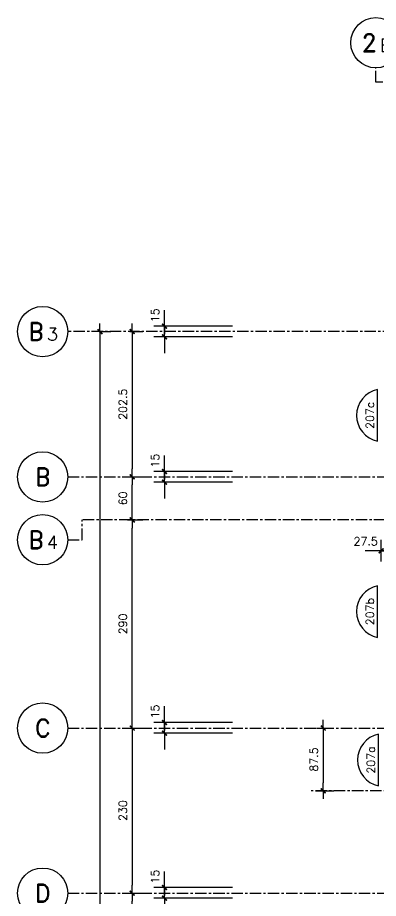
# Model space of a CAD drawing. Header units: millimetres. Extents: x -656237 to -652202, y 83238 to 86298.
# Drawn here: x -656237 to -655734, y 85071 to 86298 of the extents above; entities that cross this region are included whole.
import ezdxf
from ezdxf.enums import TextEntityAlignment as Align

# ---------------------------------------------------------------- set-up
doc = ezdxf.new("R2010")
doc.units = ezdxf.units.MM
doc.header["$LTSCALE"] = 0.5
doc.linetypes.add('CENTER', pattern=[50.8, 31.75, -6.35, 6.35, -6.35])
for name, color, linetype in [('A-LINEA 015', 6, 'Continuous'), ('COTAS', 5, 'Continuous'), ('Cotas2', 1, 'Continuous'), ('EJES', 1, 'CENTER'), ('TEXTOS1', 9, 'Continuous')]:
    doc.layers.add(name, color=color, linetype=linetype)
doc.styles.add('ROMAND', font='romand')
doc.styles.add('ROMANS', font='romans')
doc.dimstyles.new('ING-50', dxfattribs={"dimscale": 5, "dimtxt": 2.25, "dimasz": 2.25, "dimexe": 3, "dimexo": 0, "dimgap": 1.5, "dimtad": 1, "dimdec": 1, "dimzin": 12, "dimdsep": 46, "dimtxsty": 'ROMANS', "dimblk1": 'TICK1', "dimblk2": 'TICK1', "dimsah": 1, "dimcen": 0.09, "dimclrd": 2, "dimclre": 1, "dimclrt": 3, "dimadec": 1, "dimazin": 3, "dimtfac": 1, "dimtdec": 1, "dimtix": 1, "dimtmove": 2, "dimatfit": 3, "dimfxl": 3, "dimtolj": 1, "dimtzin": 12, "dimarcsym": 0})

# ---------------------------------------------------------------- blocks, each defined once
blk = doc.blocks.new('EJE-1')
at = {"color": 3, "linetype": 'Continuous'}
blk.add_circle((0, 0), 35, dxfattribs=at)
at = {"color": 5, "linetype": 'Continuous', "style": 'ROMAND'}
blk.add_attdef('0', text='', height=25, dxfattribs=at).set_placement((0.2, 0), align=Align.MIDDLE)
blk = doc.blocks.new('TICK1')
at = {"color": 2}
for points in [[(0, 0), (-1, 0)], [(0, 0), (1, 0)]]:
    blk.add_lwpolyline(points, dxfattribs=at)
at = {"color": 2, "const_width": 0.2}
blk.add_lwpolyline([(-0.3, -0.3), (0.3, 0.3)], dxfattribs=at)
blk = doc.blocks.new('*D31')
at = {"layer": 'COTAS', "color": 2, "lineweight": -2}
for p, q in [((-656032.2, 85327.4), (-656032.2, 85338.6)), ((-656032.2, 85301.1), (-656032.2, 85316.1)), ((-656032.2, 85289.9), (-656032.2, 85278.6))]:
    blk.add_line(p, q, dxfattribs=at)
at = {"layer": 'COTAS', "color": 1, "lineweight": -2}
for p, q in [((-656032.2, 85316.1), (-656047.2, 85316.1)), ((-656032.2, 85301.1), (-656047.2, 85301.1))]:
    blk.add_line(p, q, dxfattribs=at)
at = {"layer": 'Defpoints', "color": 0}
for p in [(-656032.2, 85316.1), (-656032.2, 85316.1), (-656032.2, 85301.1)]:
    blk.add_point(p, dxfattribs=at)
at = {"layer": 'COTAS', "color": 2, "lineweight": -2, "xscale": 11.25, "yscale": 11.25, "zscale": 11.25}
for p, rotation in [((-656032.2, 85316.1), 270), ((-656032.2, 85301.1), 90)]:
    blk.add_blockref('TICK1', p, dxfattribs=dict(at, rotation=rotation))
at = {"layer": 'COTAS', "color": 3, "insert": (-656045.3, 85331.3), "char_height": 11.25, "attachment_point": 5, "rotation": 90, "style": 'ROMANS'}
blk.add_mtext('\\A1;15', dxfattribs=at)
blk = doc.blocks.new('*D32')
at = {"layer": 'COTAS', "color": 2, "lineweight": -2}
for p, q in [((-656032.2, 85677), (-656032.2, 85688.3)), ((-656032.2, 85650.8), (-656032.2, 85665.8)), ((-656032.2, 85639.5), (-656032.2, 85628.3))]:
    blk.add_line(p, q, dxfattribs=at)
at = {"layer": 'COTAS', "color": 1, "lineweight": -2}
for p, q in [((-656032.2, 85665.8), (-656047.2, 85665.8)), ((-656032.2, 85650.8), (-656047.2, 85650.8))]:
    blk.add_line(p, q, dxfattribs=at)
at = {"layer": 'Defpoints', "color": 0}
for p in [(-656032.2, 85665.8), (-656032.2, 85665.8), (-656032.2, 85650.8)]:
    blk.add_point(p, dxfattribs=at)
at = {"layer": 'COTAS', "color": 2, "lineweight": -2, "xscale": 11.25, "yscale": 11.25, "zscale": 11.25}
for p, rotation in [((-656032.2, 85665.8), 270), ((-656032.2, 85650.8), 90)]:
    blk.add_blockref('TICK1', p, dxfattribs=dict(at, rotation=rotation))
at = {"layer": 'COTAS', "color": 3, "insert": (-656045.3, 85681), "char_height": 11.25, "attachment_point": 5, "rotation": 90, "style": 'ROMANS'}
blk.add_mtext('\\A1;15', dxfattribs=at)
blk = doc.blocks.new('*D33')
at = {"layer": 'COTAS', "color": 1, "lineweight": -2}
for p, q in [((-656086.5, 85308.3), (-656062.2, 85308.3)), ((-656090, 85078.3), (-656062.2, 85078.3))]:
    blk.add_line(p, q, dxfattribs=at)
at = {"layer": 'COTAS', "color": 2, "lineweight": -2}
blk.add_line((-656077.2, 85297), (-656077.2, 85089.5), dxfattribs=at)
at = {"layer": 'Defpoints', "color": 0}
for p in [(-656086.5, 85308.3), (-656090, 85078.3), (-656077.2, 85078.3)]:
    blk.add_point(p, dxfattribs=at)
at = {"layer": 'COTAS', "color": 2, "lineweight": -2, "xscale": 11.25, "yscale": 11.25, "zscale": 11.25}
for p, rotation in [((-656077.2, 85308.3), 90), ((-656077.2, 85078.3), 270)]:
    blk.add_blockref('TICK1', p, dxfattribs=dict(at, rotation=rotation))
at = {"layer": 'COTAS', "color": 3, "insert": (-656090.3, 85193.3), "char_height": 11.25, "attachment_point": 5, "rotation": 90, "style": 'ROMANS'}
blk.add_mtext('\\A1;230', dxfattribs=at)
blk = doc.blocks.new('*D34')
at = {"layer": 'COTAS', "color": 1, "lineweight": -2}
for p, q in [((-656090, 85078.3), (-656062.2, 85078.3)), ((-656088.3, 84968.3), (-656062.2, 84968.3))]:
    blk.add_line(p, q, dxfattribs=at)
at = {"layer": 'COTAS', "color": 2, "lineweight": -2}
blk.add_line((-656077.2, 84979.5), (-656077.2, 85067), dxfattribs=at)
at = {"layer": 'Defpoints', "color": 0}
for p in [(-656090, 85078.3), (-656077.2, 85078.3), (-656088.3, 84968.3)]:
    blk.add_point(p, dxfattribs=at)
at = {"layer": 'COTAS', "color": 2, "lineweight": -2, "xscale": 11.25, "yscale": 11.25, "zscale": 11.25}
for p, rotation in [((-656077.2, 85078.3), 90), ((-656077.2, 84968.3), 270)]:
    blk.add_blockref('TICK1', p, dxfattribs=dict(at, rotation=rotation))
at = {"layer": 'COTAS', "color": 3, "insert": (-656090.3, 85023.3), "char_height": 11.25, "attachment_point": 5, "rotation": 90, "style": 'ROMANS'}
blk.add_mtext('\\A1;110', dxfattribs=at)
blk = doc.blocks.new('*D42')
at = {"layer": 'COTAS', "color": 1, "lineweight": -2}
for p, q in [((-656123.2, 85860.8), (-656107.2, 85860.8)), ((-656130.9, 84028.3), (-656107.2, 84028.3))]:
    blk.add_line(p, q, dxfattribs=at)
at = {"layer": 'COTAS', "color": 2, "lineweight": -2}
blk.add_line((-656122.2, 85849.5), (-656122.2, 84039.5), dxfattribs=at)
at = {"layer": 'Defpoints', "color": 0}
for p in [(-656123.2, 85860.8), (-656130.9, 84028.3), (-656122.2, 84028.3)]:
    blk.add_point(p, dxfattribs=at)
at = {"layer": 'COTAS', "color": 2, "lineweight": -2, "xscale": 11.25, "yscale": 11.25, "zscale": 11.25}
for p, rotation in [((-656122.2, 85860.8), 90), ((-656122.2, 84028.3), 270)]:
    blk.add_blockref('TICK1', p, dxfattribs=dict(at, rotation=rotation))
at = {"layer": 'COTAS', "color": 3, "insert": (-656135.3, 84944.5), "char_height": 11.25, "attachment_point": 5, "rotation": 90, "style": 'ROMANS'}
blk.add_mtext('\\A1;1832.5', dxfattribs=at)
blk = doc.blocks.new('*D49')
at = {"layer": 'COTAS', "color": 1, "lineweight": -2}
for p, q in [((-656083.6, 85658.3), (-656062.2, 85658.3)), ((-656082.6, 85598.3), (-656062.2, 85598.3))]:
    blk.add_line(p, q, dxfattribs=at)
at = {"layer": 'COTAS', "color": 2, "lineweight": -2}
blk.add_line((-656077.2, 85609.5), (-656077.2, 85647), dxfattribs=at)
at = {"layer": 'Defpoints', "color": 0}
for p in [(-656083.6, 85658.3), (-656077.2, 85658.3), (-656082.6, 85598.3)]:
    blk.add_point(p, dxfattribs=at)
at = {"layer": 'COTAS', "color": 2, "lineweight": -2, "xscale": 11.25, "yscale": 11.25, "zscale": 11.25}
for p, rotation in [((-656077.2, 85658.3), 90), ((-656077.2, 85598.3), 270)]:
    blk.add_blockref('TICK1', p, dxfattribs=dict(at, rotation=rotation))
at = {"layer": 'COTAS', "color": 3, "insert": (-656090.3, 85628.3), "char_height": 11.25, "attachment_point": 5, "rotation": 90, "style": 'ROMANS'}
blk.add_mtext('\\A1;60', dxfattribs=at)
blk = doc.blocks.new('*D6')
at = {"layer": 'COTAS', "color": 1, "lineweight": -2}
for p, q in [((-655819.9, 85308.3), (-655795.6, 85308.3)), ((-655821.2, 85220.8), (-655795.6, 85220.8))]:
    blk.add_line(p, q, dxfattribs=at)
at = {"layer": 'COTAS', "color": 2, "lineweight": -2}
blk.add_line((-655810.6, 85297), (-655810.6, 85232), dxfattribs=at)
at = {"layer": 'Defpoints', "color": 0}
for p in [(-655819.9, 85308.3), (-655821.2, 85220.8), (-655810.6, 85220.8)]:
    blk.add_point(p, dxfattribs=at)
at = {"layer": 'COTAS', "color": 2, "lineweight": -2, "xscale": 11.25, "yscale": 11.25, "zscale": 11.25}
for p, rotation in [((-655810.6, 85308.3), 90), ((-655810.6, 85220.8), 270)]:
    blk.add_blockref('TICK1', p, dxfattribs=dict(at, rotation=rotation))
at = {"layer": 'COTAS', "color": 3, "insert": (-655823.8, 85264.5), "char_height": 11.25, "attachment_point": 5, "rotation": 90, "style": 'ROMANS'}
blk.add_mtext('\\A1;87.5', dxfattribs=at)
blk = doc.blocks.new('*D112')
at = {"layer": 'COTAS', "color": 2, "lineweight": -2}
for p, q in [((-656032.2, 85097.4), (-656032.2, 85108.6)), ((-656032.2, 85071.1), (-656032.2, 85086.1)), ((-656032.2, 85059.9), (-656032.2, 85048.6))]:
    blk.add_line(p, q, dxfattribs=at)
at = {"layer": 'COTAS', "color": 1, "lineweight": -2}
for p, q in [((-656032.2, 85086.1), (-656047.2, 85086.1)), ((-656032.2, 85071.1), (-656047.2, 85071.1))]:
    blk.add_line(p, q, dxfattribs=at)
at = {"layer": 'Defpoints', "color": 0}
for p in [(-656032.2, 85086.1), (-656032.2, 85086.1), (-656032.2, 85071.1)]:
    blk.add_point(p, dxfattribs=at)
at = {"layer": 'COTAS', "color": 2, "lineweight": -2, "xscale": 11.25, "yscale": 11.25, "zscale": 11.25}
for p, rotation in [((-656032.2, 85086.1), 270), ((-656032.2, 85071.1), 90)]:
    blk.add_blockref('TICK1', p, dxfattribs=dict(at, rotation=rotation))
at = {"layer": 'COTAS', "color": 3, "insert": (-656045.3, 85101.3), "char_height": 11.25, "attachment_point": 5, "rotation": 90, "style": 'ROMANS'}
blk.add_mtext('\\A1;15', dxfattribs=at)
blk = doc.blocks.new('eje-3')
at = {"color": 3, "linetype": 'Continuous'}
blk.add_circle((0, 0), 35, dxfattribs=at)
at = {"color": 5, "linetype": 'Continuous', "style": 'ROMAND'}
for height, p in [(25, (-9.2, 0)), (18, (13.7, -3.6))]:
    blk.add_attdef('0', text='', height=height, dxfattribs=at).set_placement(p, align=Align.MIDDLE)
blk = doc.blocks.new('*D154')
at = {"layer": 'COTAS', "color": 1, "lineweight": -2, "ltscale": 0.5}
for p, q in [((-655729.7, 85540.4), (-655729.7, 85570.4)), ((-655702.2, 85542), (-655702.2, 85570.4))]:
    blk.add_line(p, q, dxfattribs=at)
at = {"layer": 'COTAS', "color": 2, "lineweight": -2, "ltscale": 0.5}
for p, q in [((-655741, 85555.4), (-655752.2, 85555.4)), ((-655702.2, 85555.4), (-655729.7, 85555.4)), ((-655691, 85555.4), (-655679.7, 85555.4))]:
    blk.add_line(p, q, dxfattribs=at)
at = {"layer": 'Defpoints', "color": 0, "ltscale": 0.5}
for p in [(-655729.7, 85555.4), (-655729.7, 85540.4), (-655702.2, 85542)]:
    blk.add_point(p, dxfattribs=at)
at = {"layer": 'COTAS', "color": 2, "lineweight": -2, "ltscale": 0.5, "xscale": 11.25, "yscale": 11.25, "zscale": 11.25}
blk.add_blockref('TICK1', (-655729.7, 85555.4), dxfattribs=at)
at = {"layer": 'COTAS', "color": 2, "lineweight": -2, "ltscale": 0.5, "xscale": 11.25, "yscale": 11.25, "zscale": 11.25, "rotation": 180}
blk.add_blockref('TICK1', (-655702.2, 85555.4), dxfattribs=at)
at = {"layer": 'COTAS', "color": 3, "ltscale": 0.5, "insert": (-655751.4, 85568.5), "char_height": 11.25, "attachment_point": 5, "style": 'ROMANS'}
blk.add_mtext('\\A1;27.5', dxfattribs=at)
blk = doc.blocks.new('*D164')
at = {"layer": 'COTAS', "color": 1, "lineweight": -2}
for p, q in [((-656084, 85598.3), (-656062.2, 85598.3)), ((-656079.6, 85308.3), (-656062.2, 85308.3))]:
    blk.add_line(p, q, dxfattribs=at)
at = {"layer": 'COTAS', "color": 2, "lineweight": -2}
blk.add_line((-656077.2, 85319.5), (-656077.2, 85587), dxfattribs=at)
at = {"layer": 'Defpoints', "color": 0}
for p in [(-656084, 85598.3), (-656077.2, 85598.3), (-656079.6, 85308.3)]:
    blk.add_point(p, dxfattribs=at)
at = {"layer": 'COTAS', "color": 2, "lineweight": -2, "xscale": 11.25, "yscale": 11.25, "zscale": 11.25}
for p, rotation in [((-656077.2, 85598.3), 90), ((-656077.2, 85308.3), 270)]:
    blk.add_blockref('TICK1', p, dxfattribs=dict(at, rotation=rotation))
at = {"layer": 'COTAS', "color": 3, "insert": (-656090.3, 85453.3), "char_height": 11.25, "attachment_point": 5, "rotation": 90, "style": 'ROMANS'}
blk.add_mtext('\\A1;290', dxfattribs=at)
blk = doc.blocks.new('*D178')
at = {"layer": 'COTAS', "color": 2, "lineweight": -2}
for p, q in [((-656032.2, 85879.5), (-656032.2, 85890.8)), ((-656032.2, 85853.3), (-656032.2, 85868.3)), ((-656032.2, 85842), (-656032.2, 85830.8))]:
    blk.add_line(p, q, dxfattribs=at)
at = {"layer": 'COTAS', "color": 1, "lineweight": -2}
for p, q in [((-656032.2, 85868.3), (-656047.2, 85868.3)), ((-656032.2, 85853.3), (-656047.2, 85853.3))]:
    blk.add_line(p, q, dxfattribs=at)
at = {"layer": 'Defpoints', "color": 0}
for p in [(-656032.2, 85868.3), (-656032.2, 85868.3), (-656032.2, 85853.3)]:
    blk.add_point(p, dxfattribs=at)
at = {"layer": 'COTAS', "color": 2, "lineweight": -2, "xscale": 11.25, "yscale": 11.25, "zscale": 11.25}
for p, rotation in [((-656032.2, 85868.3), 270), ((-656032.2, 85853.3), 90)]:
    blk.add_blockref('TICK1', p, dxfattribs=dict(at, rotation=rotation))
at = {"layer": 'COTAS', "color": 3, "insert": (-656045.3, 85883.5), "char_height": 11.25, "attachment_point": 5, "rotation": 90, "style": 'ROMANS'}
blk.add_mtext('\\A1;15', dxfattribs=at)
blk = doc.blocks.new('*D179')
at = {"layer": 'COTAS', "color": 1, "lineweight": -2}
for p, q in [((-656080.4, 85860.8), (-656062.2, 85860.8)), ((-656083.6, 85658.3), (-656062.2, 85658.3))]:
    blk.add_line(p, q, dxfattribs=at)
at = {"layer": 'COTAS', "color": 2, "lineweight": -2}
blk.add_line((-656077.2, 85849.5), (-656077.2, 85669.5), dxfattribs=at)
at = {"layer": 'Defpoints', "color": 0}
for p in [(-656080.4, 85860.8), (-656083.6, 85658.3), (-656077.2, 85658.3)]:
    blk.add_point(p, dxfattribs=at)
at = {"layer": 'COTAS', "color": 2, "lineweight": -2, "xscale": 11.25, "yscale": 11.25, "zscale": 11.25}
for p, rotation in [((-656077.2, 85860.8), 90), ((-656077.2, 85658.3), 270)]:
    blk.add_blockref('TICK1', p, dxfattribs=dict(at, rotation=rotation))
at = {"layer": 'COTAS', "color": 3, "insert": (-656090.3, 85759.5), "char_height": 11.25, "attachment_point": 5, "rotation": 90, "style": 'ROMANS'}
blk.add_mtext('\\A1;202.5', dxfattribs=at)

msp = doc.modelspace()

# ---------------------------------------------------------------- linework, layer by layer
at = {"layer": 'Cotas2'}
for p, q in [((-655937.215, 85868.253), (-656045.211, 85868.253)), ((-655937.215, 85853.253), (-656045.211, 85853.253)), ((-655937.215, 85665.753), (-656045.211, 85665.753)), ((-655937.215, 85650.753), (-656045.211, 85650.753)), ((-655937.215, 85316.128), (-656045.211, 85316.128)), ((-655937.215, 85301.128), (-656045.211, 85301.128)), ((-655937.215, 85086.128), (-656045.211, 85086.128)), ((-655937.215, 85071.128), (-656045.211, 85071.128))]:
    msp.add_line(p, q, dxfattribs=at)
at = {"layer": 'EJES'}
for p, q in [((-655432.178, 85860.753), (-656167.215, 85860.753)), ((-656167.215, 85658.253), (-653137.403, 85658.253)), ((-656147.215, 85570.637), (-656147.215, 85598.253)), ((-655622.298, 85598.253), (-656147.215, 85598.253)), ((-656167.215, 85570.637), (-656147.215, 85570.637)), ((-656167.215, 85308.253), (-653137.403, 85308.253)), ((-655449.798, 85220.753), (-655830.501, 85220.753)), ((-656167.215, 85078.253), (-653137.403, 85078.253))]:
    msp.add_line(p, q, dxfattribs=at)
msp.add_lwpolyline([(-655702.215, 86208.253), (-655737.215, 86208.253), (-655737.215, 86228.253)], dxfattribs=at)
at = {"layer": 'TEXTOS1', "color": 3}
for p, q in [((-655734.962, 85707.991), (-655734.962, 85779.991)), ((-655734.962, 85434.602), (-655734.962, 85506.602)), ((-655733.614, 85227.776), (-655733.614, 85299.776))]:
    msp.add_line(p, q, dxfattribs=at)
for centre in [(-655727.303, 85743.991), (-655727.303, 85470.602), (-655725.955, 85263.776)]:
    msp.add_arc(centre, 36.806, 102.010217, 257.989783, dxfattribs=at)

# ---------------------------------------------------------------- block references
at = {"layer": 'A-LINEA 015', "ltscale": 0.5}
ref = msp.add_blockref('eje-3', (-655737.215, 86263.253), dxfattribs=at)
ref.add_attrib('0', '2', dxfattribs={"layer": '0', "color": 5, "linetype": 'Continuous', "height": 25, "style": 'ROMAND'}).set_placement((-655746.405, 86263.253), align=Align.MIDDLE)
ref.add_attrib('0', 'B', dxfattribs={"layer": '0', "color": 5, "linetype": 'Continuous', "height": 18, "style": 'ROMAND'}).set_placement((-655723.528, 86259.67), align=Align.MIDDLE)
ref = msp.add_blockref('eje-3', (-656202.215, 85860.753), dxfattribs=at)
ref.add_attrib('0', 'B', dxfattribs={"layer": '0', "color": 5, "linetype": 'Continuous', "height": 25, "style": 'ROMAND'}).set_placement((-656211.405, 85860.753), align=Align.MIDDLE)
ref.add_attrib('0', '3', dxfattribs={"layer": '0', "color": 5, "linetype": 'Continuous', "height": 18, "style": 'ROMAND'}).set_placement((-656188.528, 85857.17), align=Align.MIDDLE)
for p, values in [((-656202.215, 85658.253), {'0': 'B'}), ((-656202.215, 85308.253), {'0': 'C'}), ((-656202.215, 85078.253), {'0': 'D'})]:
    msp.add_blockref('EJE-1', p, dxfattribs=at).add_auto_attribs(values)
ref = msp.add_blockref('eje-3', (-656202.215, 85570.637), dxfattribs=at)
ref.add_attrib('0', 'B', dxfattribs={"layer": '0', "color": 5, "linetype": 'Continuous', "height": 25, "style": 'ROMAND'}).set_placement((-656211.405, 85570.637), align=Align.MIDDLE)
ref.add_attrib('0', '4', dxfattribs={"layer": '0', "color": 5, "linetype": 'Continuous', "height": 18, "style": 'ROMAND'}).set_placement((-656188.528, 85567.054), align=Align.MIDDLE)

# ---------------------------------------------------------------- texts
at = {"layer": 'TEXTOS1', "style": 'ROMANS'}
for s, p in [('207c', (-655739.758, 85743.964)), ('207b', (-655739.758, 85470.574)), ('207a', (-655738.41, 85263.749))]:
    msp.add_text(s, height=11.25, rotation=90, dxfattribs=at).set_placement(p, align=Align.CENTER)

# ---------------------------------------------------------------- dimensions: what is measured, and where the dimension line sits
at = {"layer": 'COTAS'}
for base, p1, p2, picture, middle in [((-656032.215, 85868.253), (-656032.215, 85853.253), (-656032.215, 85868.253), '*D178', (-656045.34, 85883.458)), ((-656032.215, 85665.753), (-656032.215, 85650.753), (-656032.215, 85665.753), '*D32', (-656045.34, 85680.958)), ((-656032.215, 85316.128), (-656032.215, 85301.128), (-656032.215, 85316.128), '*D31', (-656045.34, 85331.333)), ((-656032.215, 85086.128), (-656032.215, 85071.128), (-656032.215, 85086.128), '*D112', (-656045.34, 85101.333))]:
    dim = msp.add_linear_dim(base=base, p1=p1, p2=p2, angle=90, dimstyle='ING-50', dxfattribs=at)
    dim.commit()
    dim.dimension.update_dxf_attribs({"geometry": picture, "text_midpoint": middle, "dimtype": 160})
for base, p1, p2, angle, picture, middle in [((-656122.215, 84028.253), (-656123.177, 85860.753), (-656130.914, 84028.253), 270, '*D42', (-656135.34, 84944.503)), ((-656077.215, 85658.253), (-656080.443, 85860.753), (-656083.564, 85658.253), 270, '*D179', (-656090.34, 85759.503)), ((-656077.215, 85658.253), (-656082.639, 85598.253), (-656083.564, 85658.253), 90, '*D49', (-656090.34, 85628.253)), ((-656077.215, 85598.253), (-656079.561, 85308.253), (-656084.031, 85598.253), 90, '*D164', (-656090.34, 85453.253)), ((-656077.215, 85078.253), (-656086.461, 85308.253), (-656090.006, 85078.253), 270, '*D33', (-656090.34, 85193.253)), ((-655810.631, 85220.753), (-655819.877, 85308.253), (-655821.226, 85220.753), 270, '*D6', (-655823.756, 85264.503)), ((-656077.215, 85078.253), (-656088.31, 84968.253), (-656090.006, 85078.253), 90, '*D34', (-656090.34, 85023.253))]:
    dim = msp.add_linear_dim(base=base, p1=p1, p2=p2, angle=angle, dimstyle='ING-50', dxfattribs=at)
    dim.commit()
    dim.dimension.update_dxf_attribs({"geometry": picture, "text_midpoint": middle})
at = {"layer": 'COTAS', "ltscale": 0.5}
dim = msp.add_linear_dim(base=(-655729.715, 85555.397), p1=(-655702.215, 85541.977), p2=(-655729.715, 85540.438), dimstyle='ING-50', override={"dimzin": 0}, dxfattribs=at)
dim.commit()
dim.dimension.update_dxf_attribs({"geometry": '*D154', "text_midpoint": (-655751.423, 85568.522), "dimtype": 160})

doc.saveas('drawing.dxf')
